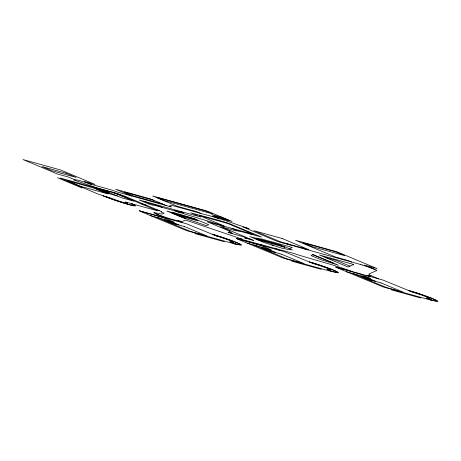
<?xml version="1.0" encoding="UTF-8"?>
<svg xmlns="http://www.w3.org/2000/svg" width="461" height="461" viewBox="0 0 461 461"><rect width="100%" height="100%" fill="white"/><g stroke="black" fill="none" stroke-linecap="round" stroke-linejoin="round"><path stroke-width="0.69" d="M239.979 231.255L261.445 237.04L229.86 223.798L220.577 220.802L190.796 212.844L200.702 216.998L139.245 199.97L149.911 204.442L153.012 205.301L153.628 205.047L170.553 209.692L221.119 225.118L224.167 226.489L207.243 221.799L230.339 231.48L227.965 232.471L247.534 237.888L220.531 226.57L236.084 230.88L236.7 230.621L239.945 231.255M289.462 248.784L292.245 247.465L260.926 238.798L260.304 239.057L256.685 238.055L256.074 238.314M365.953 275.315L369.169 276.208M153.841 200.322L124.389 192.156L133.275 195.885L162.733 204.05M113.867 192.796L60.097 178.015L97.749 193.937L103.875 196.029L103.206 195.844A19.27 1.21 18.6 0 0 128.93 204.632A19.27 1.21 18.6 0 0 131.322 203.635L157.645 210.815L118.973 194.484L113.867 192.796L133.869 201.18L121.819 197.844L101.818 189.459M107.373 191.788L95.323 188.451L105.327 192.64L117.376 195.983M141.106 203.739L146.062 205.11M196.409 219.54L171.25 212.567L185.374 218.491M154.441 209.329L159.397 210.706M325.138 257.371L336.524 260.523L349.911 266.135M228.535 232.235L232.724 233.393L229.244 231.935M271.685 244.941L283.573 248.71L284.16 248.467L287.773 249.464L288.39 249.211L292.43 250.035L280.357 244.975L249.931 236.614L263.6 242.342L272.739 245.298M333.626 263.196L312.702 254.726M140.144 211.299L186.423 230.563L235.34 244.117L234.355 243.564L234.914 243.8A19.27 1.21 18.6 0 0 237.306 242.803A19.27 1.21 18.6 0 0 211.576 234.015L186.717 223.85L139.159 210.746L164.243 217.978L174.246 222.167L150.142 215.494M237.156 238.931L283.44 258.195L332.352 271.748L331.373 271.195L331.926 271.425A19.27 1.21 18.6 0 0 334.317 270.428A19.27 1.21 18.6 0 0 308.593 261.646L283.734 251.481L236.176 238.377L261.26 245.604L271.258 249.799L247.159 243.12M336.582 267.57L382.861 286.834L431.778 300.388L430.793 299.834L431.352 300.071A19.27 1.21 18.6 0 0 433.743 299.074A19.27 1.21 18.6 0 0 408.014 290.286L383.154 280.127L335.596 267.017L360.681 274.249L370.679 278.444L346.58 271.765M194.83 233.56L224.288 241.725M291.848 261.191L321.3 269.351M391.268 289.831L420.726 297.996M360.479 264.47L277.487 241.483L242.924 226.991L249.073 228.696C234.499 223.804 219.586 218.128 204.742 214.509L171.233 205.231L169.204 206.079L171.302 206.954L117.59 192.076L110.974 189.817L89.941 183.956A11.012 0.692 18.6 0 0 75.944 179.83L73.858 180.003L95.963 187.552L116.564 193.263L125.271 196.398L161.753 211.691L161.137 211.951L164.139 213.207L161.863 214.152L158.25 213.149L157.299 213.287A11.012 0.692 18.6 0 0 155.703 213.725L156.337 213.996A11.012 0.692 18.6 0 0 170.27 218.773L177.583 220.859L178.24 220.589L181.853 221.585L185.593 220.03L242.377 239.19L239.622 238.873L293.265 253.308C312.575 259.595 332.629 264.291 351.582 271.333M360.49 264.476L362.277 265.006M362.288 265.006L370.264 267.674M370.281 267.68L372.079 268.348M372.09 268.354L375.963 269.973M351.657 262.021L348.314 260.621L335.596 257.094L295.593 240.325L337.1 251.827L377.104 268.596L364.38 265.075L374.684 269.391M370.425 275.384L378.654 278.836M302.837 248.03L306.162 249.424M286.765 243.575L290.113 244.975M365.325 276.957L375.329 281.152L363.274 277.81L353.276 273.621M219.217 218.842L212.648 216.088L232.062 221.464L207.617 211.219L152.718 196.006L177.168 206.257L196.582 211.634L200.944 213.466M248.012 232.851L251.337 234.24M272.924 245.287L273.402 245.483M231.946 228.397L238.337 231.076M274.479 248.197L279.233 250.19M260.753 244.728L263.168 245.742M166.502 205.629L150.511 198.922L115.699 189.275L131.69 195.983M179.836 211.219L183.847 212.901L174.471 210.302L179.508 212.412M265.905 248.318L275.903 252.507L263.853 249.171L253.85 244.975M162.065 207.387L158.405 205.848L149.036 203.255L145.025 201.572M91.192 184.337L84.277 181.432L94.983 184.4L60.541 169.959L23.05 159.575L57.498 174.016L68.205 176.984L75.155 179.894M177.871 220.738L182.222 222.565M156.152 213.916L166.15 218.111M168.887 220.686L178.891 224.876L166.842 221.539L156.838 217.344M57.51 177.733L81.954 187.984M376.729 270.44L375.969 269.979M369.757 276.37L368.518 275.54A11.012 0.692 18.6 0 0 370.903 275.736L368.696 274.111L376.758 270.486M102.619 190.958L109.562 193.303L102.665 190.952M164.623 220.024L171.567 222.369L164.623 220.024M261.635 247.649L268.579 250L261.635 247.649M361.061 276.295L368.005 278.64L361.107 276.289M313.025 254.57L310.996 255.532L320.499 259.514L338.432 265.208L313.025 254.57M353.685 264.481L348.038 266.954L319.525 255.019L353.685 264.481M173.618 212.481L173.002 212.734L166.859 211.034L181.432 217.143L206.424 225.683L208.747 224.714L194.173 218.606L173.618 212.481M249.724 238.81L244.584 237.928L253.533 240.406L249.724 238.81M204.598 210.619L156.394 197.262L164.174 200.523L212.371 213.875L204.598 210.619M66.067 173.232L41.968 166.554L51.966 170.743L76.071 177.422L66.067 173.232M221.165 217.183L211.789 214.584L219.569 217.846L228.938 220.444L221.165 217.183M335.193 251.694L303.056 242.791L312.5 246.75L344.638 255.653L335.193 251.694M227.371 223.337L199.256 215.546L225.919 226.726L254.04 234.516L227.371 223.337M282.19 238.516L254.074 230.725L280.743 241.904L308.858 249.695L282.19 238.516M93.986 188.076L67.208 180.66L81.096 186.48L107.874 193.902L93.986 188.076M192.444 218.6L173.699 213.403L179.254 215.736L198 220.928L192.444 218.6M109.234 197.515L104.278 196.144A17.806 1.118 18.6 0 0 128.043 204.258A17.806 1.118 18.6 0 0 130.25 203.341L125.3 201.97A11.012 0.692 18.6 0 1 123.934 202.535A11.012 0.692 18.6 0 1 109.234 197.515M279.787 245.212L254.351 238.164L259.347 240.262L284.789 247.309L279.787 245.212M184.688 226.645L167.948 222.006L190.174 231.324L206.908 235.957L184.688 226.645M281.7 254.27L264.966 249.637L287.186 258.949L303.926 263.588L281.7 254.27M381.126 282.916L364.386 278.277L386.612 287.595L403.346 292.234L381.126 282.916M413.016 292.383L408.907 290.661A17.806 1.118 18.6 0 1 432.672 298.774A17.806 1.118 18.6 0 1 430.459 299.696L426.35 297.973A11.012 0.692 18.6 0 0 427.716 297.403A11.012 0.692 18.6 0 0 413.016 292.383M313.589 263.738L309.481 262.015A17.806 1.118 18.6 0 1 333.245 270.134A17.806 1.118 18.6 0 1 331.038 271.056L326.924 269.333A11.012 0.692 18.6 0 0 328.295 268.763A11.012 0.692 18.6 0 0 313.589 263.738M216.578 236.113L212.469 234.39A17.806 1.118 18.6 0 1 236.234 242.503A17.806 1.118 18.6 0 1 234.027 243.425L229.912 241.702A11.012 0.692 18.6 0 0 231.278 241.132A11.012 0.692 18.6 0 0 216.578 236.113"/></g></svg>
